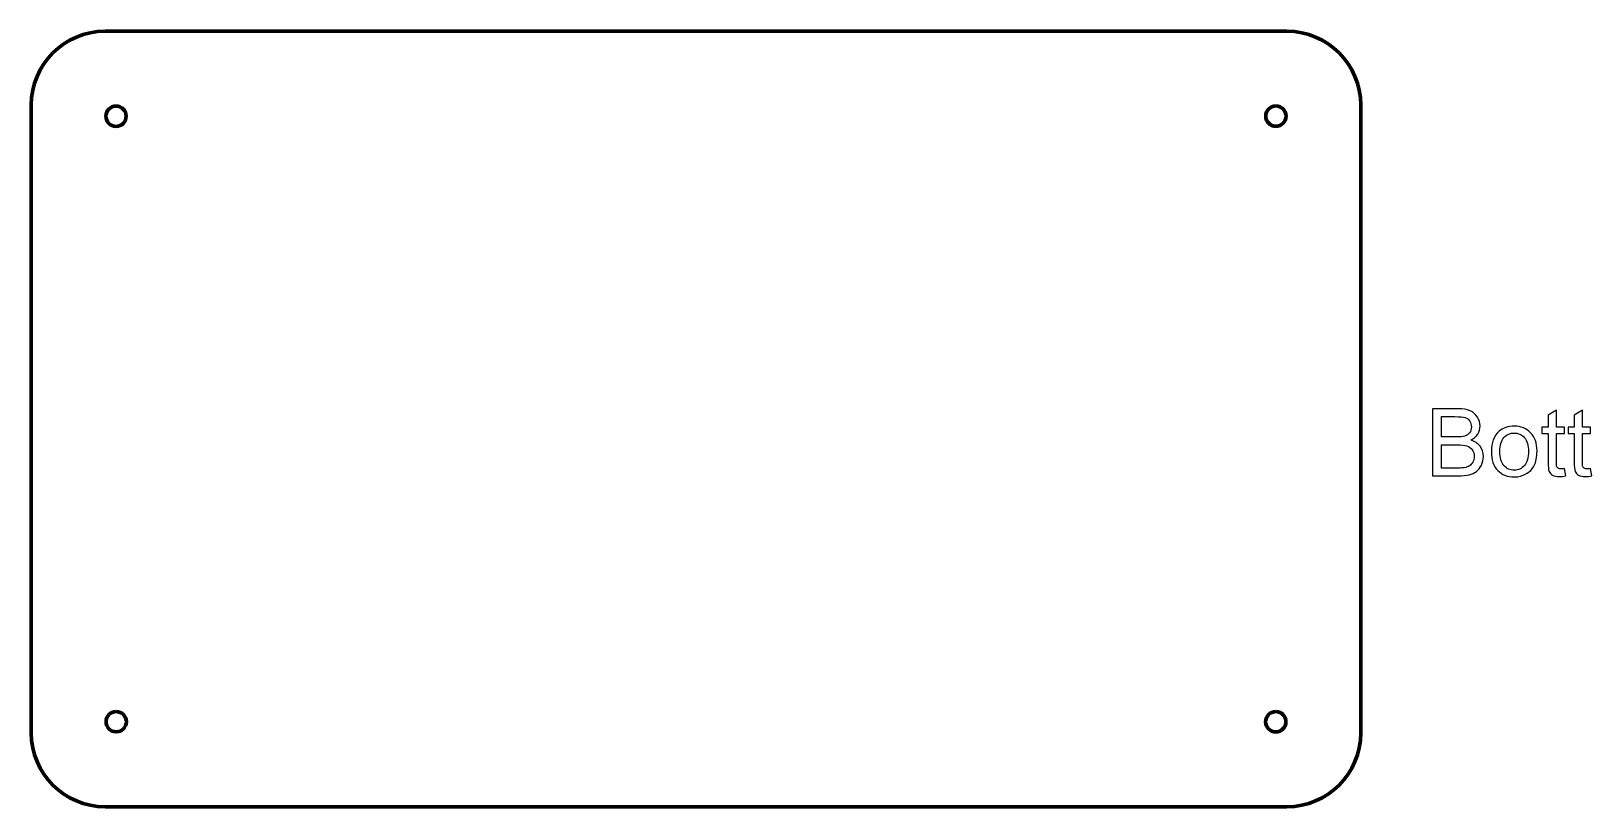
# Model space of a CAD drawing. Header units: millimetres. Extents: x 198 to 2265, y -986 to 144.
# Drawn here: x 1078.1 to 1500.7, y -546.9 to -336.9 of the extents above; entities that cross this region are included whole.
import ezdxf

# ---------------------------------------------------------------- set-up
doc = ezdxf.new("R2010")
doc.units = ezdxf.units.MM
doc.header["$MEASUREMENT"] = 0
doc.layers.add('Layer 1', color=7, linetype='Continuous')

msp = doc.modelspace()

# ---------------------------------------------------------------- linework, layer by layer
at = {"layer": 'Layer 1', "color": 250, "lineweight": 70}
for centre in [(1101.102, -359.9744), (1415.152, -359.9344), (1101.1414, -523.9089), (1415.132, -523.9244)]:
    msp.add_ellipse(centre, major_axis=(0, 2.75), ratio=1, dxfattribs=at)
msp.add_open_spline([(1098.1344, -336.9499), (1098.1344, -336.9499), (1418.1344, -336.9499), (1418.1344, -336.9499), (1429.1344, -336.9499), (1438.1344, -345.9499), (1438.1344, -356.9498), (1438.1344, -356.9498), (1438.1344, -526.95), (1438.1344, -526.95), (1438.1344, -537.9499), (1429.1344, -546.9499), (1418.1344, -546.9499), (1418.1344, -546.9499), (1098.1344, -546.9499), (1098.1344, -546.9499), (1087.1345, -546.9499), (1078.1344, -537.9499), (1078.1344, -526.95), (1078.1344, -526.95), (1078.1344, -356.9498), (1078.1344, -356.9498), (1078.1344, -345.9499), (1087.1345, -336.9499), (1098.1344, -336.9499)], degree=3, knots=[0, 0, 0, 0, 0.125, 0.125, 0.125, 0.25, 0.25, 0.25, 0.375, 0.375, 0.375, 0.5, 0.5, 0.5, 0.625, 0.625, 0.625, 0.75, 0.75, 0.75, 0.875, 0.875, 0.875, 1, 1, 1, 1], dxfattribs=at)
at = {"layer": 'Layer 1', "color": 250}
for points, knots in [([(1457.5854, -457.3587), (1457.5854, -457.3587), (1457.5854, -439.1723), (1457.5854, -439.1723), (1457.5854, -439.1723), (1464.4095, -439.1723), (1464.4095, -439.1723), (1465.7981, -439.1723), (1466.9114, -439.3543), (1467.7539, -439.7226), (1468.5921, -440.0909), (1469.2482, -440.6582), (1469.7224, -441.4244), (1470.2007, -442.1864), (1470.4378, -442.9865), (1470.4378, -443.8247), (1470.4378, -444.5994), (1470.2261, -445.3318), (1469.807, -446.0176), (1469.3879, -446.7034), (1468.7529, -447.258), (1467.902, -447.6813), (1469.0027, -448.003), (1469.8494, -448.5534), (1470.4378, -449.3323), (1471.0305, -450.107), (1471.3268, -451.0256), (1471.3268, -452.084), (1471.3268, -452.9391), (1471.1448, -453.7307), (1470.7849, -454.4631), (1470.4251, -455.1955), (1469.9806, -455.7585), (1469.4514, -456.1564), (1468.9223, -456.5501), (1468.2576, -456.8507), (1467.4618, -457.0539), (1466.6617, -457.2571), (1465.6838, -457.3587), (1464.5238, -457.3587), (1464.5238, -457.3587), (1457.5854, -457.3587), (1457.5854, -457.3587)], [0, 0, 0, 0, 0.07142857, 0.07142857, 0.07142857, 0.14285714, 0.14285714, 0.14285714, 0.21428571, 0.21428571, 0.21428571, 0.28571429, 0.28571429, 0.28571429, 0.35714286, 0.35714286, 0.35714286, 0.42857143, 0.42857143, 0.42857143, 0.5, 0.5, 0.5, 0.57142857, 0.57142857, 0.57142857, 0.64285714, 0.64285714, 0.64285714, 0.71428571, 0.71428571, 0.71428571, 0.78571429, 0.78571429, 0.78571429, 0.85714286, 0.85714286, 0.85714286, 0.92857143, 0.92857143, 0.92857143, 1, 1, 1, 1]), ([(1459.9984, -446.8177), (1459.9984, -446.8177), (1463.9312, -446.8177), (1463.9312, -446.8177), (1464.998, -446.8177), (1465.7642, -446.7457), (1466.2256, -446.606), (1466.8395, -446.424), (1467.3009, -446.1192), (1467.6099, -445.6959), (1467.919, -445.2725), (1468.0756, -444.7434), (1468.0756, -444.1041), (1468.0756, -443.4988), (1467.9317, -442.9654), (1467.6396, -442.5082), (1467.3517, -442.0467), (1466.9368, -441.7292), (1466.3992, -441.5599), (1465.8616, -441.3906), (1464.9387, -441.3059), (1463.6348, -441.3059), (1463.6348, -441.3059), (1459.9984, -441.3059), (1459.9984, -441.3059), (1459.9984, -441.3059), (1459.9984, -446.8177), (1459.9984, -446.8177)], [0, 0, 0, 0, 0.11111111, 0.11111111, 0.11111111, 0.22222222, 0.22222222, 0.22222222, 0.33333333, 0.33333333, 0.33333333, 0.44444444, 0.44444444, 0.44444444, 0.55555556, 0.55555556, 0.55555556, 0.66666667, 0.66666667, 0.66666667, 0.77777778, 0.77777778, 0.77777778, 0.88888889, 0.88888889, 0.88888889, 1, 1, 1, 1]), ([(1493.3274, -455.3648), (1493.3274, -455.3648), (1493.6322, -457.3375), (1493.6322, -457.3375), (1493.0057, -457.4688), (1492.4426, -457.5365), (1491.9516, -457.5365), (1491.143, -457.5365), (1490.5165, -457.4095), (1490.0677, -457.1513), (1489.6232, -456.893), (1489.31, -456.5586), (1489.1279, -456.1395), (1488.9459, -455.7204), (1488.857, -454.8399), (1488.857, -453.4979), (1488.857, -453.4979), (1488.857, -445.9033), (1488.857, -445.9033), (1488.857, -445.9033), (1487.206, -445.9033), (1487.206, -445.9033), (1487.206, -445.9033), (1487.206, -444.1761), (1487.206, -444.1761), (1487.206, -444.1761), (1488.857, -444.1761), (1488.857, -444.1761), (1488.857, -444.1761), (1488.857, -440.9164), (1488.857, -440.9164), (1488.857, -440.9164), (1491.0922, -439.5745), (1491.0922, -439.5745), (1491.0922, -439.5745), (1491.0922, -444.1761), (1491.0922, -444.1761), (1491.0922, -444.1761), (1493.3274, -444.1761), (1493.3274, -444.1761), (1493.3274, -444.1761), (1493.3274, -445.9033), (1493.3274, -445.9033), (1493.3274, -445.9033), (1491.0922, -445.9033), (1491.0922, -445.9033), (1491.0922, -445.9033), (1491.0922, -453.6249), (1491.0922, -453.6249), (1491.0922, -454.2641), (1491.1303, -454.6748), (1491.2107, -454.8568), (1491.2869, -455.0388), (1491.4139, -455.1828), (1491.5917, -455.2928), (1491.7695, -455.3987), (1492.0235, -455.4537), (1492.3537, -455.4537), (1492.5993, -455.4537), (1492.9252, -455.4241), (1493.3274, -455.3648)], [0, 0, 0, 0, 0.05, 0.05, 0.05, 0.1, 0.1, 0.1, 0.15, 0.15, 0.15, 0.2, 0.2, 0.2, 0.25, 0.25, 0.25, 0.3, 0.3, 0.3, 0.35, 0.35, 0.35, 0.4, 0.4, 0.4, 0.45, 0.45, 0.45, 0.5, 0.5, 0.5, 0.55, 0.55, 0.55, 0.6, 0.6, 0.6, 0.65, 0.65, 0.65, 0.7, 0.7, 0.7, 0.75, 0.75, 0.75, 0.8, 0.8, 0.8, 0.85, 0.85, 0.85, 0.9, 0.9, 0.9, 0.95, 0.95, 0.95, 1, 1, 1, 1]), ([(1500.3844, -455.3648), (1500.3844, -455.3648), (1500.6892, -457.3375), (1500.6892, -457.3375), (1500.0627, -457.4688), (1499.4996, -457.5365), (1499.0086, -457.5365), (1498.2, -457.5365), (1497.5735, -457.4095), (1497.1247, -457.1513), (1496.6802, -456.893), (1496.367, -456.5586), (1496.1849, -456.1395), (1496.0029, -455.7204), (1495.914, -454.8399), (1495.914, -453.4979), (1495.914, -453.4979), (1495.914, -445.9033), (1495.914, -445.9033), (1495.914, -445.9033), (1494.263, -445.9033), (1494.263, -445.9033), (1494.263, -445.9033), (1494.263, -444.1761), (1494.263, -444.1761), (1494.263, -444.1761), (1495.914, -444.1761), (1495.914, -444.1761), (1495.914, -444.1761), (1495.914, -440.9164), (1495.914, -440.9164), (1495.914, -440.9164), (1498.1492, -439.5745), (1498.1492, -439.5745), (1498.1492, -439.5745), (1498.1492, -444.1761), (1498.1492, -444.1761), (1498.1492, -444.1761), (1500.3844, -444.1761), (1500.3844, -444.1761), (1500.3844, -444.1761), (1500.3844, -445.9033), (1500.3844, -445.9033), (1500.3844, -445.9033), (1498.1492, -445.9033), (1498.1492, -445.9033), (1498.1492, -445.9033), (1498.1492, -453.6249), (1498.1492, -453.6249), (1498.1492, -454.2641), (1498.1873, -454.6748), (1498.2677, -454.8568), (1498.3439, -455.0388), (1498.4709, -455.1828), (1498.6487, -455.2928), (1498.8265, -455.3987), (1499.0805, -455.4537), (1499.4107, -455.4537), (1499.6563, -455.4537), (1499.9822, -455.4241), (1500.3844, -455.3648)], [0, 0, 0, 0, 0.05, 0.05, 0.05, 0.1, 0.1, 0.1, 0.15, 0.15, 0.15, 0.2, 0.2, 0.2, 0.25, 0.25, 0.25, 0.3, 0.3, 0.3, 0.35, 0.35, 0.35, 0.4, 0.4, 0.4, 0.45, 0.45, 0.45, 0.5, 0.5, 0.5, 0.55, 0.55, 0.55, 0.6, 0.6, 0.6, 0.65, 0.65, 0.65, 0.7, 0.7, 0.7, 0.75, 0.75, 0.75, 0.8, 0.8, 0.8, 0.85, 0.85, 0.85, 0.9, 0.9, 0.9, 0.95, 0.95, 0.95, 1, 1, 1, 1]), ([(1473.5112, -450.7674), (1473.5112, -448.3332), (1474.1885, -446.5298), (1475.5474, -445.3572), (1476.6777, -444.3835), (1478.062, -443.8967), (1479.6919, -443.8967), (1481.4995, -443.8967), (1482.9812, -444.4894), (1484.1326, -445.6747), (1485.2799, -446.8558), (1485.8556, -448.4941), (1485.8556, -450.5811), (1485.8556, -452.2745), (1485.6016, -453.6037), (1485.0936, -454.5732), (1484.5856, -455.5426), (1483.8448, -456.2961), (1482.8711, -456.8338), (1481.9017, -457.3714), (1480.8391, -457.6381), (1479.6919, -457.6381), (1477.8461, -457.6381), (1476.356, -457.0497), (1475.2172, -455.8686), (1474.0785, -454.6875), (1473.5112, -452.9857), (1473.5112, -450.7674)], [0, 0, 0, 0, 0.11111111, 0.11111111, 0.11111111, 0.22222222, 0.22222222, 0.22222222, 0.33333333, 0.33333333, 0.33333333, 0.44444444, 0.44444444, 0.44444444, 0.55555556, 0.55555556, 0.55555556, 0.66666667, 0.66666667, 0.66666667, 0.77777778, 0.77777778, 0.77777778, 0.88888889, 0.88888889, 0.88888889, 1, 1, 1, 1]), ([(1475.7972, -450.7716), (1475.7972, -452.4565), (1476.1655, -453.718), (1476.9021, -454.552), (1477.6429, -455.3902), (1478.57, -455.8093), (1479.6919, -455.8093), (1480.801, -455.8093), (1481.7239, -455.3902), (1482.4647, -454.5478), (1483.2013, -453.7053), (1483.5696, -452.4226), (1483.5696, -450.6997), (1483.5696, -449.0741), (1483.1971, -447.8422), (1482.4562, -447.0082), (1481.7154, -446.17), (1480.7925, -445.7509), (1479.6919, -445.7509), (1478.57, -445.7509), (1477.6429, -446.1658), (1476.9021, -446.9997), (1476.1655, -447.8337), (1475.7972, -449.091), (1475.7972, -450.7716)], [0, 0, 0, 0, 0.125, 0.125, 0.125, 0.25, 0.25, 0.25, 0.375, 0.375, 0.375, 0.5, 0.5, 0.5, 0.625, 0.625, 0.625, 0.75, 0.75, 0.75, 0.875, 0.875, 0.875, 1, 1, 1, 1]), ([(1459.9984, -455.2251), (1459.9984, -455.2251), (1464.5281, -455.2251), (1464.5281, -455.2251), (1465.307, -455.2251), (1465.8531, -455.1955), (1466.1706, -455.1362), (1466.7209, -455.0388), (1467.1866, -454.8737), (1467.5591, -454.6409), (1467.9317, -454.4081), (1468.2365, -454.0694), (1468.4778, -453.6249), (1468.7191, -453.1804), (1468.8376, -452.6682), (1468.8376, -452.0882), (1468.8376, -451.4066), (1468.664, -450.8182), (1468.3127, -450.3144), (1467.9655, -449.8107), (1467.4829, -449.4593), (1466.8649, -449.2561), (1466.251, -449.0529), (1465.362, -448.9513), (1464.2063, -448.9513), (1464.2063, -448.9513), (1459.9984, -448.9513), (1459.9984, -448.9513), (1459.9984, -448.9513), (1459.9984, -455.2251), (1459.9984, -455.2251)], [0, 0, 0, 0, 0.1, 0.1, 0.1, 0.2, 0.2, 0.2, 0.3, 0.3, 0.3, 0.4, 0.4, 0.4, 0.5, 0.5, 0.5, 0.6, 0.6, 0.6, 0.7, 0.7, 0.7, 0.8, 0.8, 0.8, 0.9, 0.9, 0.9, 1, 1, 1, 1])]:
    msp.add_open_spline(points, degree=3, knots=knots, dxfattribs=at)

doc.saveas('drawing.dxf')
